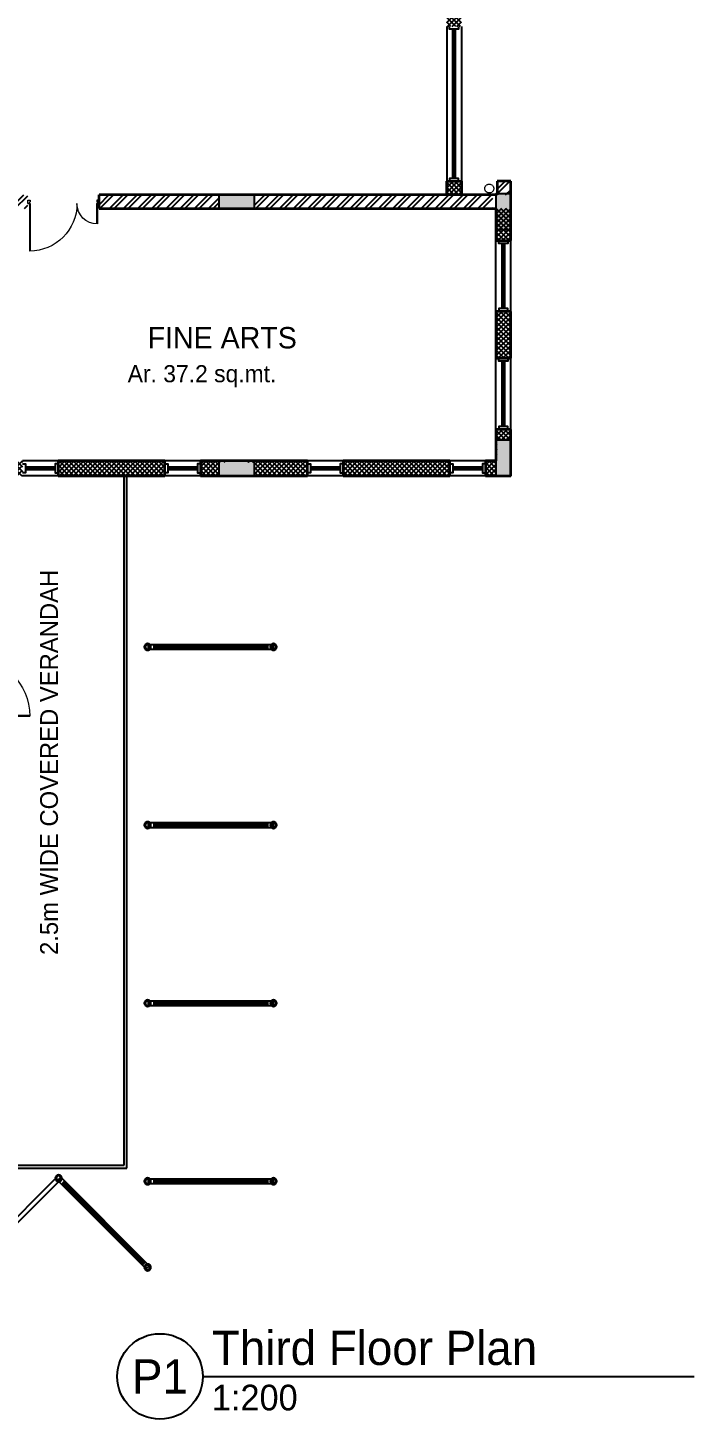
# Model space of a CAD drawing. Header units: millimetres. Extents: x -276609 to 1081398, y -453808 to 472098.
# Drawn here: x 504727 to 515951, y 820 to 24255 of the extents above; entities that cross this region are included whole.
import ezdxf
from ezdxf.enums import TextEntityAlignment as Align

# ---------------------------------------------------------------- set-up
doc = ezdxf.new("R2010")
doc.units = ezdxf.units.MM
doc.header["$MEASUREMENT"] = 0
doc.linetypes.add('ACAD_ISO10W100', pattern=[18, 12, -3, 0, -3])
for name, color, linetype in [('A-Anno Tags', 6, 'Continuous'), ('A-Elevation', 4, 'Continuous'), ('A-Railing', 4, 'Continuous'), ('A-Wall Patt', 8, 'Continuous'), ('A-Window', 4, 'Continuous'), ('Anno_Labels', 7, 'Continuous'), ('AREA', 7, 'Continuous'), ('S-Conc Patt', 9, 'Continuous'), ('SHADING COLUMNS', 210, 'Continuous'), ('text', 252, 'Continuous')]:
    doc.layers.add(name, color=color, linetype=linetype)
for name, color, linetype, lineweight in [('A-Detail Lines', 241, 'Continuous', 25), ('A-Door', 4, 'Continuous', 9), ('A-DOOR-1-2', 3, 'Continuous', 5), ('A-Wall Sec', 1, 'Continuous', 20), ('A-WIN', 5, 'Continuous', 25), ('PLUMBING', 3, 'ACAD_ISO10W100', 18), ('S-Concrete', 40, 'Continuous', 25), ('SHADE SCREEN', 171, 'Continuous', 15)]:
    doc.layers.add(name, color=color, linetype=linetype, lineweight=lineweight)
doc.styles.get("Standard").update_dxf_attribs({"font": ''})
doc.styles.get('Standard').set_extended_font_data('Gill Sans MT')

# ---------------------------------------------------------------- blocks, each defined once
blk = doc.blocks.new('Round Bar - 3_-44-4 First Floor Lvl')
at = {"layer": 'A-WIN'}
for p, q in [((-1035.027363920993, -36.65666163586967), (-1035.027363920993, 24.62588916561138)), ((1026.390797697382, 37.50000000000159), (-1023.160171779804, 37.50000000000159)), ((1026.390797697382, 37.50000000000159), (-1023.160171779804, 37.50000000000159)), ((1027.252072433223, 37.50000000000159), (1026.390797697382, 37.50000000000159)), ((1027.252072433223, 37.50000000000159), (1026.390797697382, 37.50000000000159)), ((1064.367654273409, 37.50000000000159), (1038.485567532326, 37.50000000000159)), ((1064.367654273409, 37.50000000000159), (1038.485567532326, 37.50000000000159)), ((1064.367654273409, 37.50000000000159), (1064.367654273409, -3.45201520566382)), ((-1027.252072433333, -37.50000000000158), (-1026.390797697451, -37.50000000000158)), ((-1027.252072433333, -37.50000000000158), (-1026.390797697451, -37.50000000000158)), ((-1026.390797697451, -37.50000000000158), (1023.160171779852, -37.50000000000159)), ((-1026.390797697451, -37.50000000000158), (1023.160171779852, -37.50000000000159))]:
    blk.add_line(p, q, dxfattribs=at)
blk = doc.blocks.new('Round Bar - 3_-160-4 First Floor Lvl')
at = {"layer": 'A-WIN'}
for p, q in [((-1050.691529074472, -26.53679031631893), (-1050.691529074472, 37.50000000000159)), ((-1038.485567532381, 37.50000000000159), (-1050.691529074472, 37.50000000000159)), ((-1038.485567532381, 37.50000000000159), (-1050.691529074472, 37.50000000000159)), ((-1026.390797697417, 37.50000000000159), (-1027.252072433269, 37.50000000000159)), ((-1026.390797697417, 37.50000000000159), (-1027.252072433269, 37.50000000000159)), ((1026.390797697387, 37.50000000000159), (-1026.390797697417, 37.50000000000159)), ((1026.390797697387, 37.50000000000159), (-1026.390797697417, 37.50000000000159)), ((1028.119352972018, 37.50000000000159), (1026.390797697387, 37.50000000000159)), ((1028.119352972018, 37.50000000000159), (1026.390797697387, 37.50000000000159)), ((1057.318376232475, 37.50000000000159), (1038.485567532347, 37.50000000000159)), ((1057.318376232475, 37.50000000000159), (1038.485567532347, 37.50000000000159)), ((1057.318376232475, -37.50000000000159), (1057.318376232475, 37.50000000000159)), ((-1023.160171779873, -37.50000000000159), (1026.390797697422, -37.50000000000159)), ((-1023.160171779873, -37.50000000000159), (1026.390797697422, -37.50000000000159)), ((1026.390797697422, -37.50000000000159), (1027.252072433285, -37.50000000000159)), ((1026.390797697422, -37.50000000000159), (1027.252072433285, -37.50000000000159)), ((1038.485567532406, -37.50000000000158), (1057.318376232475, -37.50000000000159)), ((1038.485567532406, -37.50000000000158), (1057.318376232475, -37.50000000000159))]:
    blk.add_line(p, q, dxfattribs=at)
blk = doc.blocks.new('Round Bar - 3_-171-4 First Floor Lvl')
at = {"layer": 'A-WIN'}
for p, q in [((-1050.691529074472, 37.50000000000159), (-1050.691529074472, -37.50000000000159)), ((-1038.485567532389, 37.50000000000159), (-1050.691529074472, 37.50000000000159)), ((-1038.485567532389, 37.50000000000159), (-1050.691529074472, 37.50000000000159)), ((-1026.390797697422, 37.50000000000159), (-1027.25207243328, 37.50000000000159)), ((-1026.390797697422, 37.50000000000159), (-1027.25207243328, 37.50000000000159)), ((1026.390797697397, 37.50000000000159), (-1026.390797697423, 37.50000000000159)), ((1026.390797697397, 37.50000000000159), (-1026.390797697422, 37.50000000000159)), ((1028.119352972031, 37.50000000000159), (1026.390797697397, 37.50000000000159)), ((1028.119352972031, 37.50000000000159), (1026.390797697397, 37.50000000000159)), ((1057.318376232475, 37.50000000000159), (1038.48556753235, 37.50000000000159)), ((1057.318376232475, 37.50000000000159), (1038.48556753235, 37.50000000000159)), ((1057.318376232475, -37.50000000000159), (1057.318376232475, 37.50000000000159)), ((-1050.691529074472, -37.50000000000159), (-1038.485567532414, -37.50000000000159)), ((-1050.691529074472, -37.50000000000159), (-1038.485567532414, -37.50000000000159)), ((-1028.119352972074, -37.50000000000159), (-1026.390797697439, -37.50000000000159)), ((-1028.119352972074, -37.50000000000159), (-1026.390797697439, -37.50000000000159)), ((-1026.390797697439, -37.50000000000159), (1026.390797697419, -37.50000000000159)), ((-1026.390797697439, -37.50000000000159), (1026.390797697419, -37.50000000000159)), ((1026.390797697419, -37.50000000000159), (1027.252072433272, -37.50000000000159)), ((1026.390797697419, -37.50000000000159), (1027.252072433272, -37.50000000000159)), ((1038.485567532393, -37.50000000000158), (1057.318376232475, -37.50000000000159)), ((1038.485567532393, -37.50000000000158), (1057.318376232475, -37.50000000000159))]:
    blk.add_line(p, q, dxfattribs=at)
blk = doc.blocks.new('Big Door Garbage')
at = {"layer": 'A-Door', "color": 5, "lineweight": 18}
for p, q in [((-12550.00000000003, 128777.8379813184), (-12500.00000000003, 128777.8379813184)), ((-12550.00000000001, 128702.8379813184), (-12550.00000000003, 128777.8379813184)), ((-12550.00000000001, 128702.8379813184), (-12515.00000000001, 128702.8379813184)), ((-12515.00000000003, 128737.8379813184), (-12500.00000000003, 128737.8379813184)), ((-12515.00000000001, 128702.8379813184), (-12515.00000000003, 128737.8379813184)), ((-12515.00000000001, 128702.8379813184), (-12515.00000000001, 128272.8379813184)), ((-12498.87218045114, 128702.8379813184), (-12515.00000000001, 128702.8379813184)), ((-12500.00000000003, 128777.8379813184), (-12500.00000000003, 128737.8379813184)), ((-12498.87218045114, 128702.8379813184), (-12498.87218045114, 128273.1405372527)), ((-11101.1278195489, 128702.8379813184), (-11101.1278195489, 127702.9680430581)), ((-11101.1278195489, 128702.8379813184), (-11085.00000000001, 128702.8379813184)), ((-11100.00000000003, 128777.8379813184), (-11100.00000000003, 128737.8379813184)), ((-11050.00000000003, 128777.8379813184), (-11100.00000000003, 128777.8379813184)), ((-11085.00000000003, 128737.8379813184), (-11100.00000000003, 128737.8379813184)), ((-11085.00000000001, 128702.8379813184), (-11085.00000000003, 128737.8379813184)), ((-11050.00000000001, 128702.8379813184), (-11085.00000000001, 128702.8379813184)), ((-11085.00000000001, 128702.8379813184), (-11085.00000000001, 127702.8379813184)), ((-11050.00000000001, 128702.8379813184), (-11050.00000000003, 128777.8379813184))]:
    blk.add_line(p, q, dxfattribs=at)
at = {"layer": 'A-Door', "lineweight": 18}
for centre, radius, start, end in [((-12515.00000000001, 128702.8379813184), 430, 270, 0), ((-11085.00000000001, 128702.8379813184), 1000, 180, 270)]:
    blk.add_arc(centre, radius, start, end, dxfattribs=at)
blk = doc.blocks.new('dw2')
at = {"layer": 'A-Window'}
blk.add_line((484438.8069495214, 147324.2237895371), (484188.8069495214, 147324.2237895371), dxfattribs=at)
at = {"layer": 'A-Window', "color": 2, "lineweight": 30}
blk.add_line((484323.8069495214, 145139.2237895375), (484323.8069495214, 147274.2237895371), dxfattribs=at)
at = {"layer": 'A-Window'}
for points in [[(484438.8069495214, 145089.2237895376), (484208.8069495215, 145089.2237895373), (484208.8069495162, 147324.2237895368)], [(484398.8069495214, 147324.2237895371), (484398.8069495214, 147274.2237895371), (484248.8069495214, 147274.2237895371), (484248.8069495214, 147324.2237895371)], [(484438.8069495214, 145089.2237895376), (484438.8069495214, 147324.2237895371)], [(484398.8069495214, 145089.2237895376), (484398.8069495214, 145139.2237895375), (484248.8069495214, 145139.2237895375), (484248.8069495214, 145089.2237895376)]]:
    blk.add_lwpolyline(points, dxfattribs=at)
at = {"layer": 'A-Detail Lines', "rotation": 270}
blk.add_blockref('Big Door Garbage', (355573.4689682028, 132539.2237895375), dxfattribs=at)
blk = doc.blocks.new('din w4')
at = {"layer": 'A-Window', "color": 2, "lineweight": 60}
blk.add_line((516604.7641991642, 148504.223789537), (516604.7641991642, 149604.223789537), dxfattribs=at)
at = {"layer": 'A-Window'}
for points in [[(516479.7641991643, 148454.223789537), (516479.7641991643, 149654.223789537)], [(516679.7641991642, 149654.223789537), (516679.7641991642, 149604.223789537), (516529.7641991642, 149604.223789537), (516529.7641991642, 149654.223789537)], [(516729.7641991643, 148454.223789537), (516729.7641991643, 149654.223789537)], [(516679.7641991642, 148454.223789537), (516679.7641991642, 148504.223789537), (516529.7641991643, 148504.223789537), (516529.7641991643, 148454.223789537)]]:
    blk.add_lwpolyline(points, dxfattribs=at)
blk = doc.blocks.new('din w1')
at = {"layer": 'A-Window', "color": 2, "lineweight": 60}
blk.add_line((476278.8069495214, 163779.2019170077), (476778.8069495215, 163779.2019170078), dxfattribs=at)
at = {"layer": 'A-Window'}
for points in [[(476228.8069495215, 163904.2019170077), (476828.8069495214, 163904.2019170077)], [(476228.8069495215, 163704.2019170077), (476278.8069495214, 163704.2019170077), (476278.8069495214, 163854.2019170077), (476228.8069495215, 163854.2019170077)], [(476828.8069495214, 163704.2019170078), (476778.8069495215, 163704.2019170078), (476778.8069495215, 163854.2019170078), (476828.8069495214, 163854.2019170078)], [(476228.8069495215, 163654.2019170077), (476828.8069495214, 163654.2019170077)]]:
    blk.add_lwpolyline(points, dxfattribs=at)
blk = doc.blocks.new('Pipe-Column - Pipe3-1_2STD-50-2 GL')
at = {"layer": 'S-Concrete', "lineweight": 35}
for centre, radius, start, end in [((-3.01e-13, -1.09e-14), 50.79999999999944, 5.09e-14, 180), ((-3.128e-13, 1.609e-13), 45.10000000000014, 9.796e-13, 180.0000000000001), ((-3.111e-13, 1.609e-13), 45.10000000000014, 180.0000000000004, 6.616e-13), ((-3.071e-13, -1.09e-14), 50.79999999999943, 180.0000000000002, 359.9999999999991)]:
    blk.add_arc(centre, radius, start, end, dxfattribs=at)
blk = doc.blocks.new('TRGHT4')
at = {"layer": 'SHADING COLUMNS', "rotation": 44.9999999995862}
for p in [(427679.8982102189, -137137.0914941214), (429801.2185537785, -137137.0914941214), (427679.8982102189, -140137.0914941214), (429801.2185537785, -140137.0914941214), (427679.8982102189, -143137.0914941214), (429801.2185537785, -143137.0914941214), (427679.8982102189, -146137.0914941214), (429801.2185537785, -146137.0914941214)]:
    blk.add_blockref('Pipe-Column - Pipe3-1_2STD-50-2 GL', p, dxfattribs=at)
at = {"layer": 'SHADING COLUMNS'}
for p in [(426180.6906900335, -146087.0914941216), (427680.6906900334, -147587.0914941216)]:
    blk.add_blockref('Pipe-Column - Pipe3-1_2STD-50-2 GL', p, dxfattribs=at)
blk = doc.blocks.new('View Tag')
blk.add_circle((0, 0), 3)
at = {"layer": 'Anno_Labels'}
for tag, height, p in [('VIEW_NAME', 2.399999999999999, (3.640901435794603, 2.004363038766314)), ('VIEW_SCALE', 1.8, (3.640901435794603, -1.481736776140053))]:
    blk.add_attdef(tag, text='', height=height, dxfattribs=at).set_placement(p, align=Align.MIDDLE_LEFT)
blk.add_attdef('VIEW_TYPE', text='', height=2.399999999999999, dxfattribs=at).set_placement((0, 0), align=Align.MIDDLE_CENTER)

msp = doc.modelspace()

# ---------------------------------------------------------------- hatches: boundary and pattern name
at = {"layer": 'A-Wall Patt'}
h = msp.add_hatch(dxfattribs=at)
h.set_pattern_fill('ANSI37', color=256, scale=450, style=0)
h.set_pattern_definition([(45, (440.7078169670713, 78999.21350111638), (-39.77475644174329, 39.7747564417433), []), (135, (440.7078169670713, 78999.21350111638), (-39.7747564417433, -39.77475644174329), [])])
h.paths.add_polyline_path([(506131.9032930011, 33739.73081644082), (505471.9032930009, 33739.73081644241), (505471.9032930009, 33489.73081644241), (506131.9032930015, 33489.73081644081)])
h.paths.add_polyline_path([(510741.903293002, 33739.73081644203), (508361.903293002, 33739.73081644204), (508361.903293002, 33489.73081644206), (510741.9032930018, 33489.73081644204)])
h.paths.add_polyline_path([(512611.9032930018, 26537.23081644223), (512611.9032930025, 25714.73081644118), (512861.9032930018, 25714.73081644118), (512861.903293002, 26537.23081644223)])
h.paths.add_polyline_path([(504636.1402323031, 16709.73081644181), (504636.1402323029, 16959.73081644178), (503896.9032930018, 16959.73081644183), (503896.9032930018, 16709.73081644181)])
h.paths.add_polyline_path([(507036.1402323028, 16709.73081644179), (507036.1402323028, 16959.7308164418), (505236.1402323028, 16959.73081644178), (505236.1402323028, 16709.73081644181)])
h.paths.add_polyline_path([(512861.9032930018, 19474.73081644183), (512611.9032930018, 19474.73081644183), (512611.9032930018, 18689.73081644183), (512861.9032930018, 18689.73081644183)])
h.paths.add_polyline_path([(512861.9032930018, 21209.730816442), (512611.9032930018, 21209.730816442), (512611.9032930018, 20674.73081644183), (512861.9032930018, 20674.73081644183)])
h.paths.add_polyline_path([(512031.903293002, 21669.73081644191), (511781.9032930022, 21669.73081644191), (511781.9032930022, 21439.73081644191), (512031.903293002, 21439.73081644191)])
h.paths.add_polyline_path([(512031.903293002, 24509.73081644185), (511781.9032930022, 24509.73081644189), (511781.9032930022, 24279.73081644206), (512031.903293002, 24279.73081644206)])
h.paths.add_polyline_path([(512861.9032930018, 25114.47415313833), (512611.9032930025, 25114.47415313833), (512611.903293002, 24739.73081644178), (512861.903293002, 24739.73081644177)])
h.paths.add_polyline_path([(512861.9032930018, 27959.73081644241), (512611.9032930025, 27959.73081644241), (512611.903293002, 27137.23081644194), (512861.9032930018, 27137.23081644194)])
h.paths.add_polyline_path([(512861.9032930018, 28974.73081644168), (512611.9032930025, 28974.73081644168), (512611.9032930025, 28559.73081644209), (512861.9032930018, 28559.73081644209)])
h.paths.add_polyline_path([(512861.903293002, 29382.23081644256), (512611.903293002, 29382.23081644256), (512611.903293002, 29274.73081644203), (512861.903293002, 29274.73081644203)])
h.paths.add_polyline_path([(512861.9032930018, 29982.23081644223), (512861.9032930018, 30804.7308164427), (512611.9032930025, 30804.7308164427), (512611.903293002, 29982.23081644223)])
h.paths.add_polyline_path([(512861.903293002, 31709.73081644168), (512611.903293002, 31709.73081644168), (512611.903293002, 31404.7308164424), (512861.9032930018, 31404.7308164424)])
h.paths.add_polyline_path([(512611.9032930018, 31759.73081644209), (512611.9032930018, 32009.73081644209), (511831.9032930018, 32009.73081644212), (511831.9032930018, 31759.73081644206)])
h.paths.add_polyline_path([(501411.9032930016, 33489.73081644235), (501411.9032930016, 38239.73081644197), (501161.9032930018, 38239.73081644197), (501161.9032930018, 33489.73081644235)])
h.paths.add_polyline_path([(508396.9032930018, 16939.73081644221), (508546.9032930009, 16939.73081644221), (508546.9032930009, 16709.73081644181), (509436.1402323024, 16709.73081644181), (509436.1402323024, 16959.7308164418), (508396.9032930018, 16959.7308164418)])
h.paths.add_polyline_path([(507946.9032930009, 16709.73081644181), (507946.9032930009, 16939.73081644223), (508096.9032930018, 16939.73081644223), (508096.9032930018, 16959.7308164418), (507636.1402323025, 16959.7308164418), (507636.1402323028, 16709.73081644181)])
h.paths.add_polyline_path([(512631.9032930009, 17009.73081644231), (512631.9032930009, 17309.73081644223), (512861.903293002, 17309.73081644223), (512861.903293002, 17489.73081644183), (512611.9032930018, 17489.73081644183), (512611.9032930018, 17009.73081644231)])
h.paths.add_polyline_path([(503521.9032930009, 33489.73081644237), (503521.9032930009, 33739.73081644237), (503411.9032930015, 33739.73081644237), (503411.9032930018, 33489.73081644235)])
h.paths.add_polyline_path([(510761.9032930009, 33289.73081644221), (510761.9032930009, 33439.73081644167), (510741.9032930018, 33439.73081644168), (510741.9032930018, 32009.73081644206), (510191.9032930025, 32009.73081644203), (510191.9032930025, 31759.73081644203), (511231.9032930018, 31759.73081644203), (511231.9032930018, 32009.73081644209), (510991.903293002, 32009.73081644209), (510991.9032930018, 33289.73081644221)])
h.paths.add_polyline_path([(512436.1402323024, 16959.7308164418), (512436.1402323024, 16709.73081644181), (512611.903293002, 16709.73081644181), (512611.903293002, 16959.7308164418)])
h.paths.add_polyline_path([(511836.1402323025, 16709.73081644181), (511836.1402323024, 16959.7308164418), (510036.1402323024, 16959.7308164418), (510036.1402323024, 16709.73081644181)])
h = msp.add_hatch(dxfattribs=at)
h.set_pattern_fill('ANSI32', color=256, scale=450, style=0)
h.set_pattern_definition([(45, (440.7078169670713, 78999.21350111638), (-119.3242693252299, 119.3242693252299), []), (45, (520.2573297170748, 78999.21350111638), (-119.3242693252299, 119.3242693252299), [])])
h.paths.add_polyline_path([(481371.9032930018, 21099.73081644159), (481246.9032930019, 21099.73081644159), (481266.0404007567, 16959.73081644194), (481371.9032930049, 16939.73081644067)])
h.paths.add_polyline_path([(481246.9032930018, 21099.73081644158), (481121.9032930019, 21099.73081644158), (481121.9032930018, 16959.73081644194), (481145.3131445239, 16959.73081644194), (481175.5610472399, 16959.73081644194), (481203.2609535175, 16959.73081644194), (481246.9032930019, 16959.73081644194), (481266.0404007567, 16959.73081644194)])
h.paths.add_polyline_path([(512746.9032930018, 21669.73081644168), (512631.9032930007, 21669.73081644168), (512631.9032930007, 21439.730816442), (512746.9032930018, 21439.730816442)])
h.paths.add_polyline_path([(512861.9032930007, 21669.73081644168), (512746.9032930018, 21669.73081644168), (512746.9032930018, 21439.730816442), (512861.903293002, 21439.730816442)])
edge = h.paths.add_edge_path()
edge.add_arc((490246.9032930019, 21329.51633586887), 299.9999999999995, 247.45968953648338, 292.5403104635167, ccw=False)
edge.add_line((490131.9032930019, 21052.43331581892), (490131.9032930019, 16988.36149816192))
edge.add_arc((490246.9032930018, 16824.73081644233), 200.0000000000147, 54.900367804583425, 125.09963219537019, ccw=False)
edge.add_line((490361.9032930019, 16988.36149816181), (490361.9032930019, 21052.43331581892))
edge = h.paths.add_edge_path()
edge.add_line((489967.8822037058, 21439.73081644226), (486023.9863130517, 21439.73081644229))
edge.add_arc((485746.9032930019, 21324.73081644204), 300.0000000000002, -6.87805368215777e-12, 22.54031046356789, ccw=False)
edge.add_arc((485746.9032930019, 21324.7308164418), 300, -22.540310463421974, 3.888089850079268e-11, ccw=False)
edge.add_line((486023.9863130521, 21209.73081644226), (489971.855243862, 21209.73081644226))
edge.add_arc((490246.9032930019, 21329.51633586871), 299.9999999999973, 179.9999999999708, 203.5334920304165, ccw=False)
edge.add_arc((490246.9032930019, 21329.51633586876), 300, 158.4457757507666, 179.9999999999791, ccw=False)
edge = h.paths.add_edge_path()
edge.add_line((485469.8202729521, 21439.73081644229), (484415.9032930019, 21439.73081644229))
edge.add_line((484415.9032930019, 21439.73081644229), (484415.9032930019, 21209.73081644226))
edge.add_line((484415.9032930019, 21209.73081644226), (485469.8202729517, 21209.73081644226))
edge.add_arc((485746.9032930019, 21324.73081644194), 299.9999999999977, 179.9999999999875, 202.5403104634506, ccw=False)
edge.add_arc((485746.9032930019, 21324.73081644204), 300, 157.4596895364322, 180.000000000007, ccw=False)
edge = h.paths.add_edge_path()
edge.add_arc((490246.9032930018, 16824.7308164423), 199.9999999999983, 234.9003678046274, 305.09963219541424, ccw=False)
edge.add_line((490131.9032930019, 16661.10013472273), (490131.9032930019, 12488.36149816187))
edge.add_arc((490246.9032930018, 12324.73081644233), 199.999999999973, 54.900367804587006, 125.0996321953786, ccw=False)
edge.add_line((490361.9032930019, 12488.36149816183), (490361.9032930019, 16661.10013472281))
edge = h.paths.add_edge_path()
edge.add_arc((490246.9032930018, 12324.73081644237), 200.0000000000638, 234.9003678046334, 305.09963219540106, ccw=False)
edge.add_line((490131.9032930019, 12161.10013472275), (490131.9032930019, 8049.730816442549))
edge.add_line((490131.9032930019, 8049.730816442549), (490361.9032930018, 8049.730816442549))
edge.add_line((490361.9032930018, 8049.730816442549), (490361.9032930019, 12161.1001347228))
h.paths.add_polyline_path([(504726.9032930022, 21439.73081644195), (504231.9032930018, 21439.73081644195), (504231.9032930018, 21209.73081644195), (504726.903293002, 21209.73081644195)])
edge = h.paths.add_edge_path()
edge.add_line((503631.9032930018, 21439.73081644226), (499525.9243822981, 21439.73081644226))
edge.add_arc((499246.903293002, 21329.51633586921), 299.9999999999417, -6.531308827106841e-11, 21.55422424914508, ccw=False)
edge.add_arc((499246.9032930022, 21329.51633586879), 299.999999999709, -23.533492030457126, 1.3926637620897964e-11, ccw=False)
edge.add_line((499521.9513421418, 21209.73081644226), (503631.9032930018, 21209.73081644226))
edge.add_line((503631.9032930018, 21209.73081644226), (503631.9032930018, 21439.73081644226))
edge = h.paths.add_edge_path()
edge.add_arc((499246.903293002, 21329.51633586845), 300.0000000000582, 158.4457757507082, 179.9999999999208, ccw=False)
edge.add_line((498967.882203706, 21439.73081644226), (495025.924382298, 21439.73081644226))
edge.add_arc((494746.9032930019, 21329.51633586921), 299.9999999999417, -6.531308827106841e-11, 21.55422424914508, ccw=False)
edge.add_arc((494746.9032930022, 21329.51633586879), 299.999999999709, -23.533492030457126, 1.3926637620897964e-11, ccw=False)
edge.add_line((495021.9513421417, 21209.73081644226), (498971.855243862, 21209.73081644226))
edge.add_arc((499246.903293002, 21329.51633586914), 300.0000000001153, 180.0000000000528, 203.5334920304961, ccw=False)
edge = h.paths.add_edge_path()
edge.add_line((494467.8822037058, 21439.73081644226), (493496.903293002, 21439.73081644226))
edge.add_line((493496.903293002, 21439.73081644226), (493496.9032930019, 21209.73081644226))
edge.add_line((493496.9032930019, 21209.73081644226), (494471.8552438618, 21209.73081644226))
edge.add_arc((494746.9032930019, 21329.51633586871), 299.9999999999973, 179.9999999999708, 203.5334920304165, ccw=False)
edge.add_arc((494746.9032930019, 21329.51633586876), 300, 158.4457757507666, 179.9999999999791, ccw=False)
edge = h.paths.add_edge_path()
edge.add_line((491496.903293002, 21439.73081644226), (490525.924382298, 21439.73081644226))
edge.add_arc((490246.9032930019, 21329.51633586921), 299.9999999999417, -6.531308827106841e-11, 21.55422424914508, ccw=False)
edge.add_arc((490246.9032930022, 21329.51633586879), 299.999999999709, -23.533492030457126, 1.3926637620897964e-11, ccw=False)
edge.add_line((490521.9513421418, 21209.73081644226), (491496.9032930019, 21209.73081644226))
edge.add_line((491496.9032930019, 21209.73081644226), (491496.903293002, 21439.73081644226))
h.paths.add_polyline_path([(481471.9032930009, 21439.73081644229), (481471.9032930008, 21209.73081644227), (482415.9032930019, 21209.73081644226), (482415.9032930022, 21439.73081644229)])
h.paths.add_polyline_path([(507946.9032930009, 21209.73081644195), (507946.9032930009, 21439.73081644195), (505926.903293002, 21439.73081644195), (505926.9032930018, 21209.73081644195)])
h.paths.add_polyline_path([(508546.9032930009, 21439.73081644194), (508546.9032930009, 21209.73081644194), (512561.9032930018, 21209.73081644191), (512561.9032930018, 21439.73081644191)])
at = {"layer": 'S-Conc Patt'}
for points in [[(507946.9032930018, 21439.73081644066), (507946.9032930018, 21209.73081644066), (508546.9032930017, 21209.73081644066), (508546.9032930017, 21439.73081644066)], [(512861.9032930018, 21459.73081644066), (512611.9032930027, 21459.73081644066), (512611.9032930027, 20859.73081644066), (512861.9032930018, 20859.73081644066)], [(512861.9032930018, 17309.73081644066), (512611.9032930018, 17309.73081644066), (512611.9032930018, 16709.73081644065), (512861.9032930018, 16709.73081644065)], [(507946.9032930018, 16959.73081644065), (507946.9032930018, 16709.73081644065), (508546.9032930017, 16709.73081644065), (508546.9032930017, 16959.73081644065)]]:
    msp.add_hatch(color=8, dxfattribs=at).paths.add_polyline_path(points)

# ---------------------------------------------------------------- linework, layer by layer
at = {"layer": 'A-Anno Tags'}
msp.add_line((507673.0521580582, 1540.5), (515950.8230391247, 1540.5), dxfattribs=at)
at = {"layer": 'A-Elevation'}
for p, q in [((511781.9032930022, 24279.73081644206), (511781.9032930022, 21669.73081644191)), ((512031.903293002, 24279.73081644206), (512031.9032930018, 21669.73081644191))]:
    msp.add_line(p, q, dxfattribs=at)
at = {"layer": 'A-Railing'}
for p, q in [((506346.903293002, 5099.730816440599), (506346.903293002, 16709.73081644182)), ((506396.9032930018, 5174.730816442317), (506396.9032930018, 16709.73081644181)), ((506396.9032930018, 5049.730816440628), (506396.903293002, 16594.7308164418)), ((478596.9032930022, 5049.730816440744), (506396.9032930018, 5049.730816440628)), ((478646.9032930022, 5099.730816440686), (506346.903293002, 5099.730816440599)), ((478826.903293002, 5049.7308164407), (506396.9032930018, 5049.730816440628))]:
    msp.add_line(p, q, dxfattribs=at)
at = {"layer": 'A-Wall Sec', "lineweight": 35}
for p, q in [((511781.9032930022, 21439.73081644191), (511781.9032930022, 21669.73081644191)), ((511781.9032930022, 21669.73081644191), (512031.903293002, 21669.73081644191)), ((512031.903293002, 21669.73081644191), (512031.903293002, 21439.73081644191)), ((512861.9032930007, 21669.73081644168), (512631.9032930007, 21669.73081644168)), ((512631.9032930007, 21669.73081644168), (512631.9032930007, 21439.73081644132)), ((512861.9032930018, 20674.73081644183), (512861.9032930007, 21669.73081644168)), ((512631.9032930007, 21439.73081644191), (505926.903293002, 21439.73081644198)), ((505926.903293002, 21209.73081644197), (505926.903293002, 21439.73081644198)), ((505926.903293002, 21209.73081644197), (512611.9032930018, 21209.73081644191)), ((512611.9032930018, 21209.73081644191), (512611.9032930018, 20674.73081644183)), ((512611.9032930018, 20674.73081644183), (512861.9032930018, 20674.73081644183)), ((512611.9032930018, 19474.73081644183), (512611.9032930018, 18689.73081644183)), ((512861.9032930018, 19474.73081644183), (512611.9032930018, 19474.73081644183)), ((512861.9032930018, 18689.73081644183), (512861.9032930018, 19474.73081644183)), ((512611.9032930018, 18689.73081644183), (512861.9032930018, 18689.73081644183)), ((512611.9032930018, 17489.73081644183), (512611.9032930018, 16959.7308164418)), ((512861.9032930018, 17489.73081644183), (512611.9032930018, 17489.73081644183)), ((512861.9032930018, 16709.73081644223), (512861.9032930018, 17489.73081644183)), ((507036.1402323028, 16959.7308164418), (505236.1402323028, 16959.73081644178)), ((505236.1402323028, 16959.73081644178), (505236.1402323028, 16709.73081644176)), ((507036.1402323028, 16709.73081644179), (507036.1402323028, 16959.7308164418)), ((509436.1402323024, 16959.7308164418), (507636.1402323025, 16959.7308164418)), ((507636.1402323025, 16959.7308164418), (507636.1402323025, 16709.73081644179)), ((509436.1402323028, 16709.73081644179), (509436.1402323028, 16959.7308164418)), ((511836.1402323025, 16959.73081644181), (510036.1402323024, 16959.7308164418)), ((510036.1402323024, 16959.7308164418), (510036.1402323024, 16709.73081644179)), ((511836.1402323025, 16709.73081644181), (511836.1402323025, 16959.7308164418)), ((512611.9032930018, 16959.7308164418), (512436.1402323024, 16959.73081644181)), ((512436.1402323024, 16959.7308164418), (512436.1402323024, 16709.73081644181)), ((505236.1402323028, 16709.73081644176), (507036.1402323028, 16709.73081644179)), ((507636.1402323025, 16709.73081644179), (509436.1402323024, 16709.73081644181)), ((510036.1402323024, 16709.73081644181), (511836.1402323025, 16709.73081644208)), ((512436.1402323024, 16709.73081644216), (512861.9032930011, 16709.73081644223))]:
    msp.add_line(p, q, dxfattribs=at)
at = {"layer": 'A-Window', "color": 2, "lineweight": 60}
msp.add_line((511906.903293002, 21719.73081644192), (511906.903293002, 24229.73081644206), dxfattribs=at)
at = {"layer": 'A-Window'}
for points in [[(511981.903293002, 24279.73081644206), (511981.903293002, 24229.73081644206), (511831.903293002, 24229.73081644206), (511831.903293002, 24279.73081644206)], [(511981.903293002, 21669.73081644191), (511981.903293002, 21719.73081644192), (511831.903293002, 21719.73081644192), (511831.903293002, 21669.73081644191)]]:
    msp.add_lwpolyline(points, dxfattribs=at)
at = {"layer": 'PLUMBING'}
msp.add_circle((512499.4557093803, 21548.07856751922), 75, dxfattribs=at)
at = {"layer": 'S-Concrete'}
for points in [[(507946.9032930018, 21439.73081644066), (507946.9032930018, 21209.73081644066), (508546.9032930017, 21209.73081644066), (508546.9032930017, 21439.73081644066)], [(512861.9032930018, 21459.73081644066), (512611.9032930027, 21459.73081644066), (512611.9032930027, 20859.73081644066), (512861.9032930018, 20859.73081644066)], [(512861.9032930018, 17309.73081644066), (512611.9032930018, 17309.73081644066), (512611.9032930018, 16709.73081644065), (512861.9032930018, 16709.73081644065)], [(507946.9032930018, 16959.73081644065), (507946.9032930018, 16709.73081644065), (508546.9032930017, 16709.73081644065), (508546.9032930017, 16959.73081644065)]]:
    msp.add_lwpolyline(points, close=True, dxfattribs=at)
at = {"layer": 'SHADE SCREEN', "lineweight": 35}
for p, q in [((508783.0211393742, 13834.73081644191), (506840.17983127, 13834.73081644191)), ((506840.17983127, 13824.73081644191), (508783.0211393742, 13824.73081644191)), ((508783.0211393742, 10834.73081644188), (506840.17983127, 10834.73081644191)), ((506840.17983127, 10824.73081644191), (508783.0211393742, 10824.73081644188)), ((508783.0211393742, 7834.730816441877), (506840.17983127, 7834.730816441909)), ((506840.17983127, 7824.730816441908), (508783.0211393742, 7824.73081644188)), ((505313.4201335872, 4808.213975856168), (506687.216397317, 3434.417712126248)), ((506694.2874651289, 3441.488779938111), (505320.4912013992, 4815.285043668031)), ((508783.0211393742, 4834.730816441908), (506840.17983127, 4834.730816441908)), ((506840.17983127, 4824.730816441908), (508783.0211393742, 4824.730816441908))]:
    msp.add_line(p, q, dxfattribs=at)

# ---------------------------------------------------------------- block references
at = {"layer": 'A-Anno Tags'}
ref = msp.add_blockref('View Tag', (506953.0521580582, 1540.5), dxfattribs=dict(at, xscale=240, yscale=240, zscale=240))
ref.add_attrib('VIEW_TYPE', 'P1', dxfattribs={"layer": '0', "height": 576}).set_placement((506953.0521580582, 1540.5), align=Align.MIDDLE_CENTER)
ref.add_attrib('VIEW_NAME', 'Third Floor Plan', dxfattribs={"layer": '0', "height": 576}).set_placement((507826.8685026479, 2021.547129305458), align=Align.MIDDLE_LEFT)
ref.add_attrib('VIEW_SCALE', '1:200', dxfattribs={"layer": '0', "height": 432}).set_placement((507826.8685026479, 1184.88317372874), align=Align.MIDDLE_LEFT)
at = {"layer": 'A-Door', "xscale": -0.8000000000465661, "yscale": 0.7999999999883585, "zscale": 0.8}
msp.add_blockref('Big Door Garbage', (495886.9032929654, -81667.53956711415), dxfattribs=at)
at = {"layer": 'A-Door', "xscale": -1}
msp.add_blockref('dw2', (988035.7102425231, -130964.4929730952), dxfattribs=at)
at = {"layer": 'A-DOOR-1-2'}
for p in [(-3867.860906162648, -128979.4929730946), (-3867.860906162648, -130964.4929730946)]:
    msp.add_blockref('din w4', p, dxfattribs=at)
at = {"layer": 'A-Window', "rotation": 180}
for p in [(981464.9471818244, 180613.9327334494), (983864.9471818241, 180613.9327334494), (986264.9471818239, 180613.9327334494), (988664.9471818238, 180613.9327334494)]:
    msp.add_blockref('din w1', p, dxfattribs=at)
at = {"layer": 'S-Concrete'}
msp.add_blockref('TRGHT4', (79063.84959668318, 150964.1853168622), dxfattribs=at)
at = {"layer": 'SHADE SCREEN'}
for p in [(507806.7709849674, 13824.73081644209), (507806.7709849674, 7824.730816442083)]:
    msp.add_blockref('Round Bar - 3_-171-4 First Floor Lvl', p, dxfattribs=at)
at = {"layer": 'SHADE SCREEN', "lineweight": 35}
for p in [(507806.7709849674, 10824.7308164421), (507806.7709849674, 4824.730816442097)]:
    msp.add_blockref('Round Bar - 3_-171-4 First Floor Lvl', p, dxfattribs=at)
at = {"layer": 'SHADE SCREEN'}
for name, p, rotation in [('Round Bar - 3_-44-4 First Floor Lvl', (504496.9032930018, 4124.730816441937), 224.9999999995897), ('Round Bar - 3_-160-4 First Floor Lvl', (505996.9032930018, 4124.730816441849), 315.0000000004103)]:
    msp.add_blockref(name, p, dxfattribs=dict(at, rotation=rotation))

# ---------------------------------------------------------------- texts
at = {"layer": 'AREA', "insert": (506409.1526992528, 18573.2270181456), "char_height": 288, "width": 6203.896883838448, "attachment_point": 1}
msp.add_mtext('{\\fCentury Gothic|b0|i0|c0|p34;Ar. 37.2 sq.mt.}', dxfattribs=at)
at = {"layer": 'text', "insert": (506744.0664644295, 19215.16378026178), "char_height": 360, "attachment_point": 1}
msp.add_mtext('{\\fCentury Gothic|b0|i0|c0|p34;FINE ARTS}', dxfattribs=at)
at = {"layer": 'text', "insert": (504934.058157386, 8639.498843689013), "char_height": 300, "attachment_point": 1, "rotation": 89.9999999998662}
msp.add_mtext('{\\fCentury Gothic|b0|i0|c0|p34;2.5m WIDE COVERED VERANDAH}', dxfattribs=at)

doc.saveas('drawing.dxf')
